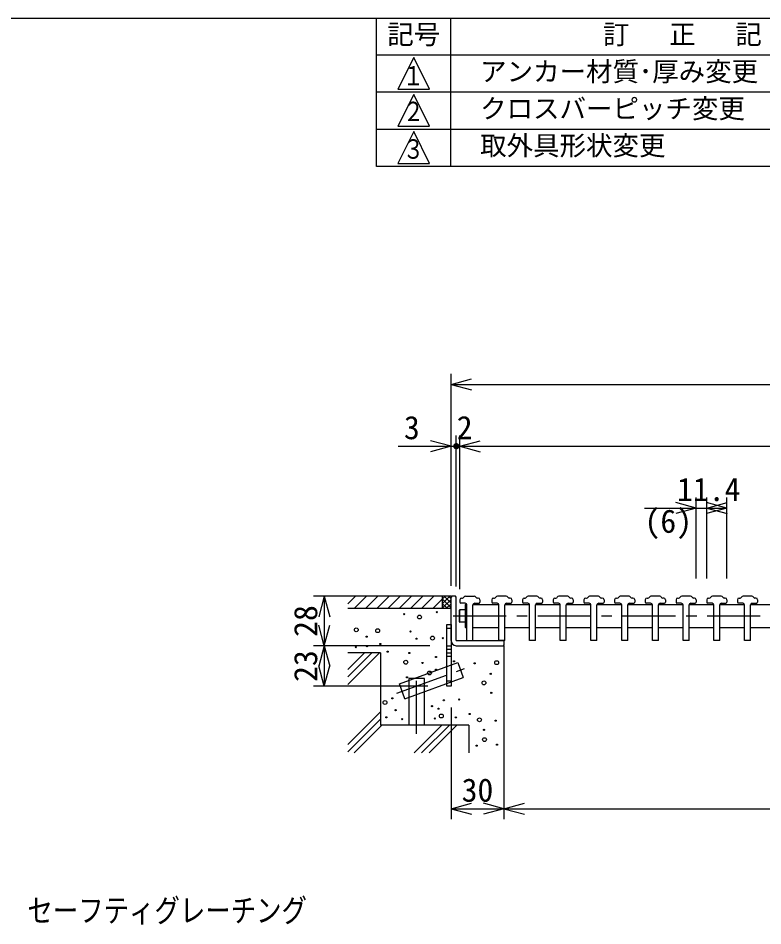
# Model space of a CAD drawing. Units: millimetres, scale not verified. Extents: x -819 to 819, y -558 to 522.
# Drawn here: x -26 to 396, y 8 to 522 of the extents above; entities that cross this region are included whole.
import ezdxf
from ezdxf.enums import TextEntityAlignment as Align

# ---------------------------------------------------------------- set-up
doc = ezdxf.new("R2010")
doc.units = ezdxf.units.MM
doc.header["$LTSCALE"] = 6
doc.linetypes.add('CHAIN1', pattern=[8, 5, -1, 1, -1])
doc.linetypes.add('DASHED2', pattern=[3, 2, -1])
for name, color, linetype in [('0-0_計極細', 2, 'Continuous'), ('0-1_計細線', 3, 'Continuous'), ('0-5_寸法線', 7, 'Continuous'), ('0-7_枠細線', 5, 'Continuous'), ('0-9_枠極太', 5, 'Continuous')]:
    doc.layers.add(name, color=color, linetype=linetype)
doc.styles.add('ＭＳ ゴシック', font='')
doc.styles.get('ＭＳ ゴシック').set_extended_font_data('MS Gothic')

msp = doc.modelspace()

# ---------------------------------------------------------------- hatches: boundary and pattern name
at = {"layer": '0-5_寸法線'}
msp.add_hatch(color=256, dxfattribs=at).paths.add_polyline_path([(223.939, 279.533, 1), (220.339, 279.533, 1)])

# ---------------------------------------------------------------- linework, layer by layer
at = {"layer": '0-0_計極細'}
for p, q in [((219.139, 194.534), (160.633, 194.534)), ((160.633, 190.24), (164.926, 194.534)), ((170.654, 187.534), (177.654, 194.534)), ((183.382, 187.534), (190.382, 194.534)), ((196.11, 187.534), (203.11, 194.534)), ((208.838, 187.534), (214.139, 192.835)), ((214.139, 190.289), (218.384, 194.534)), ((214.139, 192.835), (215.838, 194.534)), ((214.139, 194.534), (214.139, 187.534)), ((214.139, 193.074), (219.139, 188.074)), ((214.139, 187.744), (219.139, 192.744)), ((214.139, 190.528), (217.134, 187.534)), ((219.139, 190.619), (215.225, 194.534)), ((219.139, 193.165), (217.771, 194.534)), ((219.139, 194.034), (219.139, 194.534)), ((219.139, 187.534), (160.633, 187.534)), ((214.139, 187.983), (214.588, 187.534)), ((216.475, 187.534), (219.139, 190.198)), ((219.02, 187.534), (219.139, 187.652)), ((216.839, 176.534), (219.139, 176.534)), ((216.839, 166.534), (219.139, 166.534)), ((216.839, 164.534), (219.139, 164.534)), ((248.639, 166.534), (249.139, 166.534)), ((249.139, 166.534), (249.139, 105.789)), ((160.633, 144.588), (178.578, 162.534)), ((160.633, 148.831), (174.335, 162.534)), ((160.633, 153.073), (170.093, 162.534)), ((179.139, 162.534), (160.633, 162.534)), ((179.139, 162.534), (179.139, 121.534)), ((216.839, 162.534), (219.139, 162.534)), ((216.839, 160.534), (219.139, 160.534)), ((192.955, 136.463), (189.877, 144.92)), ((192.955, 136.463), (226.03, 148.501)), ((195.139, 147.985), (195.139, 121.534)), ((204.139, 147.985), (195.139, 147.985)), ((204.139, 121.534), (204.139, 147.985)), ((219.139, 146.534), (216.839, 146.534)), ((160.633, 110.647), (179.139, 129.154)), ((160.633, 106.404), (179.139, 124.911)), ((164.26, 105.789), (180.005, 121.534)), ((229.139, 121.534), (179.139, 121.534)), ((198.201, 105.789), (213.946, 121.534)), ((202.443, 105.789), (218.188, 121.534)), ((206.686, 105.789), (222.431, 121.534)), ((229.139, 121.534), (229.139, 105.789))]:
    msp.add_line(p, q, dxfattribs=at)
at = {"layer": '0-0_計極細', "linetype": 'DASHED2'}
for p, q in [((164.29, 187.534), (171.29, 194.534)), ((177.018, 187.534), (184.018, 194.534)), ((189.746, 187.534), (196.746, 194.534)), ((202.474, 187.534), (209.474, 194.534))]:
    msp.add_line(p, q, dxfattribs=at)
at = {"layer": '0-0_計極細', "linetype": 'CHAIN1'}
for p, q in [((730.339, 183.333), (216.128, 183.333)), ((188.443, 139.609), (226.861, 153.592)), ((199.639, 116.568), (199.639, 150.55))]:
    msp.add_line(p, q, dxfattribs=at)
at = {"layer": '0-0_計極細'}
msp.add_lwpolyline([(219.139, 178.534), (219.139, 143.534), (216.839, 143.534), (216.839, 178.534)], close=True, dxfattribs=at)
msp.add_lwpolyline([(189.877, 144.92), (222.952, 156.958), (226.03, 148.501)], dxfattribs=at)
for centre, radius in [((211.109, 185.509), 0.332), ((192.549, 184.442), 0.332), ((201.247, 182.768), 1.095), ((165.454, 175.555), 1.095), ((177.572, 175.019), 1.095), ((196.176, 174.536), 0.332), ((171.37, 171.656), 0.332), ((199.589, 170.482), 0.332), ((208.629, 170.862), 1.095), ((214.523, 170.802), 0.332), ((165.172, 165.682), 0.332), ((171.536, 166.322), 0.332), ((179.109, 167.496), 0.332), ((183.276, 163.142), 0.332), ((195.543, 162.396), 0.332), ((210.583, 160.156), 0.332), ((193.496, 157.182), 1.095), ((203.009, 156.742), 0.332), ((220.803, 157.671), 0.332), ((232.563, 156.578), 0.332), ((245.007, 156.942), 1.095), ((206.936, 151.102), 1.095), ((210.583, 153.009), 0.332), ((241.629, 150.605), 0.332), ((194.156, 148.636), 0.332), ((237.789, 145.475), 1.095), ((241.949, 139.831), 0.332), ((181.736, 134.382), 1.095), ((185.916, 136.742), 0.332), ((215.043, 135.636), 0.332), ((223.709, 136.098), 0.332), ((187.729, 130.022), 0.332), ((208.323, 132.329), 0.332), ((212.056, 130.836), 0.332), ((182.503, 125.969), 0.332), ((191.463, 124.902), 0.332), ((209.923, 125.289), 0.332), ((213.656, 126.702), 1.095), ((221.869, 125.929), 0.332), ((229.656, 127.849), 0.332), ((235.243, 124.542), 1.095), ((244.412, 124.116), 0.332), ((237.869, 118.889), 0.332), ((238.123, 113.342), 1.095), ((233.709, 109.929), 0.332), ((245.212, 110.522), 0.332)]:
    msp.add_circle(centre, radius, dxfattribs=at)
at = {"layer": '0-1_計細線'}
for p, q in [((219.639, 194.534), (219.139, 194.034)), ((219.139, 169.534), (219.139, 194.034)), ((221.639, 194.534), (219.639, 194.534)), ((222.139, 194.034), (221.639, 194.534)), ((222.139, 169.534), (222.139, 194.034)), ((224.139, 192.533), (224.139, 191.133)), ((227.139, 190.633), (224.639, 190.633)), ((225.139, 193.533), (225.607, 193.533)), ((227.339, 194.533), (232.339, 194.533)), ((232.539, 190.633), (235.039, 190.633)), ((234.539, 193.533), (234.071, 193.533)), ((235.539, 192.533), (235.539, 191.133)), ((242.239, 192.533), (242.239, 191.133)), ((245.239, 190.633), (242.739, 190.633)), ((243.239, 193.533), (243.707, 193.533)), ((250.439, 194.533), (245.439, 194.533)), ((250.639, 190.633), (253.139, 190.633)), ((252.639, 193.533), (252.171, 193.533)), ((253.639, 192.533), (253.639, 191.133)), ((259.639, 192.533), (259.639, 191.133)), ((262.639, 190.633), (260.139, 190.633)), ((260.639, 193.533), (261.107, 193.533)), ((267.839, 194.533), (262.839, 194.533)), ((268.039, 190.633), (270.539, 190.633)), ((270.039, 193.533), (269.571, 193.533)), ((271.039, 192.533), (271.039, 191.133)), ((277.039, 192.533), (277.039, 191.133)), ((280.039, 190.633), (277.539, 190.633)), ((278.039, 193.533), (278.507, 193.533)), ((285.239, 194.533), (280.239, 194.533)), ((285.439, 190.633), (287.939, 190.633)), ((287.439, 193.533), (286.971, 193.533)), ((288.439, 192.533), (288.439, 191.133)), ((294.439, 192.533), (294.439, 191.133)), ((297.439, 190.633), (294.939, 190.633)), ((295.439, 193.533), (295.907, 193.533)), ((302.639, 194.533), (297.639, 194.533)), ((302.839, 190.633), (305.339, 190.633)), ((304.839, 193.533), (304.371, 193.533)), ((305.839, 192.533), (305.839, 191.133)), ((311.839, 192.533), (311.839, 191.133)), ((314.839, 190.633), (312.339, 190.633)), ((312.839, 193.533), (313.307, 193.533)), ((320.039, 194.533), (315.039, 194.533)), ((320.239, 190.633), (322.739, 190.633)), ((322.239, 193.533), (321.771, 193.533)), ((323.239, 192.533), (323.239, 191.133)), ((329.239, 192.533), (329.239, 191.133)), ((332.239, 190.633), (329.739, 190.633)), ((330.239, 193.533), (330.707, 193.533)), ((337.439, 194.533), (332.439, 194.533)), ((337.639, 190.633), (340.139, 190.633)), ((339.639, 193.533), (339.171, 193.533)), ((340.639, 192.533), (340.639, 191.133)), ((346.639, 192.533), (346.639, 191.133)), ((349.639, 190.633), (347.139, 190.633)), ((347.639, 193.533), (348.107, 193.533)), ((354.839, 194.533), (349.839, 194.533)), ((355.039, 190.633), (357.539, 190.633)), ((357.039, 193.533), (356.571, 193.533)), ((358.039, 192.533), (358.039, 191.133)), ((364.039, 192.533), (364.039, 191.133)), ((367.039, 190.633), (364.539, 190.633)), ((365.039, 193.533), (365.507, 193.533)), ((372.239, 194.533), (367.239, 194.533)), ((372.439, 190.633), (374.939, 190.633)), ((374.439, 193.533), (373.971, 193.533)), ((375.439, 192.533), (375.439, 191.133)), ((381.439, 192.533), (381.439, 191.133)), ((384.439, 190.633), (381.939, 190.633)), ((382.439, 193.533), (382.907, 193.533)), ((389.639, 194.533), (384.639, 194.533)), ((389.839, 190.633), (392.339, 190.633)), ((391.839, 193.533), (391.371, 193.533)), ((392.839, 192.533), (392.839, 191.133)), ((223.935, 180.033), (223.935, 186.633)), ((227.139, 186.833), (224.135, 186.833)), ((227.139, 189.633), (227.139, 182.833)), ((228.139, 189.833), (227.339, 189.833)), ((228.139, 169.533), (228.139, 189.633)), ((231.539, 169.533), (231.539, 189.633)), ((231.559, 189.833), (246.239, 189.833)), ((246.239, 169.533), (246.239, 189.633)), ((249.639, 189.833), (263.639, 189.833)), ((249.639, 169.533), (249.639, 189.633)), ((263.639, 169.533), (263.639, 189.633)), ((267.039, 189.833), (281.039, 189.833)), ((267.039, 169.533), (267.039, 189.633)), ((281.039, 169.533), (281.039, 189.633)), ((284.439, 189.833), (298.439, 189.833)), ((284.439, 169.533), (284.439, 189.633)), ((298.439, 169.533), (298.439, 189.633)), ((301.839, 189.833), (315.839, 189.833)), ((301.839, 169.533), (301.839, 189.633)), ((315.839, 169.533), (315.839, 189.633)), ((319.239, 189.833), (333.239, 189.833)), ((319.239, 169.533), (319.239, 189.633)), ((333.239, 169.533), (333.239, 189.633)), ((336.639, 189.833), (350.639, 189.833)), ((336.639, 169.533), (336.639, 189.633)), ((350.639, 169.533), (350.639, 189.633)), ((354.039, 189.833), (368.039, 189.833)), ((354.039, 169.533), (354.039, 189.633)), ((368.039, 169.533), (368.039, 189.633)), ((371.439, 189.833), (385.439, 189.833)), ((371.439, 169.533), (371.439, 189.633)), ((385.439, 169.533), (385.439, 189.633)), ((388.839, 189.833), (402.839, 189.833)), ((388.839, 169.533), (388.839, 189.633)), ((227.139, 183.333), (224.135, 183.333)), ((227.139, 182.833), (227.139, 177.033)), ((227.139, 179.833), (224.135, 179.833)), ((228.139, 176.833), (227.339, 176.833)), ((231.539, 176.833), (246.239, 176.833)), ((249.639, 176.833), (263.639, 176.833)), ((267.039, 176.833), (281.039, 176.833)), ((284.439, 176.833), (298.439, 176.833)), ((301.839, 176.833), (315.839, 176.833)), ((319.239, 176.833), (333.239, 176.833)), ((336.639, 176.833), (350.639, 176.833)), ((354.039, 176.833), (368.039, 176.833)), ((371.439, 176.833), (385.439, 176.833)), ((388.839, 176.833), (402.839, 176.833)), ((222.139, 169.534), (248.639, 169.534)), ((222.139, 166.534), (248.639, 166.534)), ((228.139, 169.533), (231.539, 169.533)), ((249.639, 169.533), (246.239, 169.533)), ((248.639, 169.534), (249.139, 169.034)), ((249.139, 167.034), (248.639, 166.534)), ((249.139, 169.034), (249.139, 167.034)), ((267.039, 169.533), (263.639, 169.533)), ((284.439, 169.533), (281.039, 169.533)), ((301.839, 169.533), (298.439, 169.533)), ((319.239, 169.533), (315.839, 169.533)), ((336.639, 169.533), (333.239, 169.533)), ((354.039, 169.533), (350.639, 169.533)), ((371.439, 169.533), (368.039, 169.533)), ((388.839, 169.533), (385.439, 169.533))]:
    msp.add_line(p, q, dxfattribs=at)
for centre, radius, start, end in [((225.139, 192.533), 1, 90, 180), ((224.639, 191.133), 0.5, 180, 270), ((225.607, 194.533), 1, 270, 330), ((227.339, 193.533), 1, 90, 150), ((227.139, 189.633), 1, 0, 90), ((232.539, 189.633), 1, 90, 180), ((232.339, 193.533), 1, 30, 90), ((234.071, 194.533), 1, 210, 270), ((234.539, 192.533), 1, 0, 90), ((235.039, 191.133), 0.5, 270, 360), ((243.239, 192.533), 1, 90, 180), ((242.739, 191.133), 0.5, 180, 270), ((243.707, 194.533), 1, 270, 330), ((245.439, 193.533), 1, 90, 150), ((245.239, 189.633), 1, 0, 90), ((250.639, 189.633), 1, 90, 180), ((250.439, 193.533), 1, 30, 90), ((252.171, 194.533), 1, 210, 270), ((252.639, 192.533), 1, 0, 90), ((253.139, 191.133), 0.5, 270, 360), ((260.639, 192.533), 1, 90, 180), ((260.139, 191.133), 0.5, 180, 270), ((261.107, 194.533), 1, 270, 330), ((262.839, 193.533), 1, 90, 150), ((262.639, 189.633), 1, 0, 90), ((268.039, 189.633), 1, 90, 180), ((267.839, 193.533), 1, 30, 90), ((269.571, 194.533), 1, 210, 270), ((270.039, 192.533), 1, 0, 90), ((270.539, 191.133), 0.5, 270, 360), ((278.039, 192.533), 1, 90, 180), ((277.539, 191.133), 0.5, 180, 270), ((278.507, 194.533), 1, 270, 330), ((280.239, 193.533), 1, 90, 150), ((280.039, 189.633), 1, 0, 90), ((285.439, 189.633), 1, 90, 180), ((285.239, 193.533), 1, 30, 90), ((286.971, 194.533), 1, 210, 270), ((287.439, 192.533), 1, 0, 90), ((287.939, 191.133), 0.5, 270, 360), ((295.439, 192.533), 1, 90, 180), ((294.939, 191.133), 0.5, 180, 270), ((295.907, 194.533), 1, 270, 330), ((297.639, 193.533), 1, 90, 150), ((297.439, 189.633), 1, 0, 90), ((302.839, 189.633), 1, 90, 180), ((302.639, 193.533), 1, 30, 90), ((304.371, 194.533), 1, 210, 270), ((304.839, 192.533), 1, 0, 90), ((305.339, 191.133), 0.5, 270, 360), ((312.839, 192.533), 1, 90, 180), ((312.339, 191.133), 0.5, 180, 270), ((313.307, 194.533), 1, 270, 330), ((315.039, 193.533), 1, 90, 150), ((314.839, 189.633), 1, 0, 90), ((320.239, 189.633), 1, 90, 180), ((320.039, 193.533), 1, 30, 90), ((321.771, 194.533), 1, 210, 270), ((322.239, 192.533), 1, 0, 90), ((322.739, 191.133), 0.5, 270, 360), ((330.239, 192.533), 1, 90, 180), ((329.739, 191.133), 0.5, 180, 270), ((330.707, 194.533), 1, 270, 330), ((332.439, 193.533), 1, 90, 150), ((332.239, 189.633), 1, 0, 90), ((337.639, 189.633), 1, 90, 180), ((337.439, 193.533), 1, 30, 90), ((339.171, 194.533), 1, 210, 270), ((339.639, 192.533), 1, 0, 90), ((340.139, 191.133), 0.5, 270, 360), ((347.639, 192.533), 1, 90, 180), ((347.139, 191.133), 0.5, 180, 270), ((348.107, 194.533), 1, 270, 330), ((349.839, 193.533), 1, 90, 150), ((349.639, 189.633), 1, 0, 90), ((355.039, 189.633), 1, 90, 180), ((354.839, 193.533), 1, 30, 90), ((356.571, 194.533), 1, 210, 270), ((357.039, 192.533), 1, 0, 90), ((357.539, 191.133), 0.5, 270, 360), ((365.039, 192.533), 1, 90, 180), ((364.539, 191.133), 0.5, 180, 270), ((365.507, 194.533), 1, 270, 330), ((367.239, 193.533), 1, 90, 150), ((367.039, 189.633), 1, 0, 90), ((372.439, 189.633), 1, 90, 180), ((372.239, 193.533), 1, 30, 90), ((373.971, 194.533), 1, 210, 270), ((374.439, 192.533), 1, 0, 90), ((374.939, 191.133), 0.5, 270, 360), ((382.439, 192.533), 1, 90, 180), ((381.939, 191.133), 0.5, 180, 270), ((382.907, 194.533), 1, 270, 330), ((384.639, 193.533), 1, 90, 150), ((384.439, 189.633), 1, 0, 90), ((389.839, 189.633), 1, 90, 180), ((389.639, 193.533), 1, 30, 90), ((391.371, 194.533), 1, 210, 270), ((391.839, 192.533), 1, 0, 90), ((392.339, 191.133), 0.5, 270, 360), ((231.693, 185.084), 7.758, 166.96433, 193.03802), ((224.135, 186.633), 0.2, 90, 180), ((227.339, 189.633), 0.2, 90, 180), ((231.693, 181.583), 7.758, 166.96198, 193.03567), ((224.135, 180.033), 0.2, 180, 270), ((227.339, 177.033), 0.2, 180, 270), ((222.139, 169.534), 3, 180, 270)]:
    msp.add_arc(centre, radius, start, end, dxfattribs=at)
at = {"layer": '0-5_寸法線'}
for p, q in [((219.139, 200.534), (219.139, 320.533)), ((219.139, 314.533), (230.73, 317.639)), ((219.139, 314.533), (230.73, 311.428)), ((219.139, 314.533), (729.139, 314.533)), ((222.139, 200.034), (222.139, 285.533)), ((224.139, 198.534), (224.139, 285.533)), ((189.139, 279.533), (222.139, 279.533)), ((219.139, 279.533), (207.548, 282.639)), ((219.139, 279.533), (207.548, 276.428)), ((222.139, 279.533), (224.139, 279.533)), ((224.139, 279.533), (235.73, 282.639)), ((224.139, 279.533), (235.73, 276.428)), ((224.139, 279.533), (724.139, 279.533)), ((358.039, 244.533), (346.448, 247.639)), ((358.039, 204.534), (358.039, 250.533)), ((375.439, 244.533), (363.848, 247.639)), ((364.039, 204.534), (364.039, 250.533)), ((364.039, 244.533), (375.63, 247.639)), ((375.439, 204.534), (375.439, 250.533)), ((328.79, 244.533), (364.039, 244.533)), ((358.039, 244.533), (346.448, 241.428)), ((375.439, 244.533), (363.848, 241.428)), ((364.039, 244.533), (375.63, 241.428)), ((364.039, 244.533), (375.439, 244.533)), ((207.139, 194.534), (141.28, 194.534)), ((147.28, 194.534), (144.174, 182.943)), ((147.28, 194.534), (150.386, 182.943)), ((147.28, 194.534), (147.28, 166.534)), ((147.28, 166.534), (144.174, 178.125)), ((147.28, 166.534), (150.386, 178.125)), ((205.939, 166.534), (141.28, 166.534)), ((207.139, 166.534), (141.28, 166.534)), ((147.28, 166.534), (144.174, 154.943)), ((147.28, 166.534), (150.386, 154.943)), ((147.28, 166.534), (147.28, 143.534)), ((249.139, 160.534), (249.139, 68.211)), ((147.28, 143.534), (144.174, 155.125)), ((147.28, 143.534), (150.386, 155.125)), ((249.139, 154.534), (249.139, 68.211)), ((205.939, 143.534), (141.28, 143.534)), ((219.139, 131.534), (219.139, 68.211)), ((219.139, 74.211), (230.73, 77.317)), ((249.139, 74.211), (237.548, 77.317)), ((249.139, 74.211), (260.73, 77.317)), ((219.139, 74.211), (230.73, 71.105)), ((219.139, 74.211), (249.139, 74.211)), ((249.139, 74.211), (237.548, 71.105)), ((249.139, 74.211), (260.73, 71.105)), ((249.139, 74.211), (699.139, 74.211))]:
    msp.add_line(p, q, dxfattribs=at)
at = {"layer": '0-7_枠細線'}
for p, q in [((177, 438), (177, 522)), ((219, 438), (219, 522)), ((819, 501), (177, 501)), ((198, 499.731), (189, 481.731)), ((207, 481.731), (198, 499.731)), ((819, 480), (177, 480)), ((189, 481.731), (207, 481.731)), ((819, 459), (177, 459)), ((819, 438), (177, 438))]:
    msp.add_line(p, q, dxfattribs=at)
for points in [[(198, 478.731), (189, 460.731), (207, 460.731)], [(198, 457.731), (189, 439.731), (207, 439.731)]]:
    msp.add_lwpolyline(points, close=True, dxfattribs=at)
at = {"layer": '0-9_枠極太'}
msp.add_lwpolyline([(-819, -558), (-819, 522), (819, 522), (819, -558)], close=True, dxfattribs=at)

# ---------------------------------------------------------------- texts
at = {"layer": '0-5_寸法線', "style": 'ＭＳ ゴシック'}
for s, p in [('3', (192.455, 279.533)), ('2', (222.373, 279.533)), ('11.4', (347.222, 244.533)), ('(6)', (328.79, 226.533)), ('30', (225.139, 74.211))]:
    msp.add_text(s, height=13.2, dxfattribs=at).set_placement(p, align=Align.BOTTOM_LEFT)
for s, p in [('28', (147.28, 171.534)), ('23', (147.28, 146.034))]:
    msp.add_text(s, height=13.2, rotation=90, dxfattribs=at).set_placement(p, align=Align.BOTTOM_LEFT)
at = {"layer": '0-5_寸法線', "style": 'ＭＳ ゴシック', "width": 0.8}
msp.add_text('セーフティグレーチング', height=13.2, dxfattribs=at).set_placement((-20.933, 6.009), align=Align.BOTTOM_LEFT)
at = {"layer": '0-7_枠細線', "style": 'ＭＳ ゴシック'}
for s, p in [('記号', (183, 504)), ('訂\u3000 正\u3000 記\u3000 事', (305.25, 504)), ('アンカー材質･厚み変更', (235.62, 483)), ('クロスバーピッチ変更', (235.62, 462)), ('取外具形状変更', (235.62, 441))]:
    msp.add_text(s, height=11, dxfattribs=at).set_placement(p, align=Align.BOTTOM_LEFT)
at = {"layer": '0-7_枠細線', "style": 'ＭＳ ゴシック', "width": 0.8}
for s, p in [('１', (191.838, 480.592)), ('２', (191.838, 460.362)), ('３', (191.838, 439.074))]:
    msp.add_text(s, height=11, dxfattribs=at).set_placement(p, align=Align.BOTTOM_LEFT)

doc.saveas('drawing.dxf')
